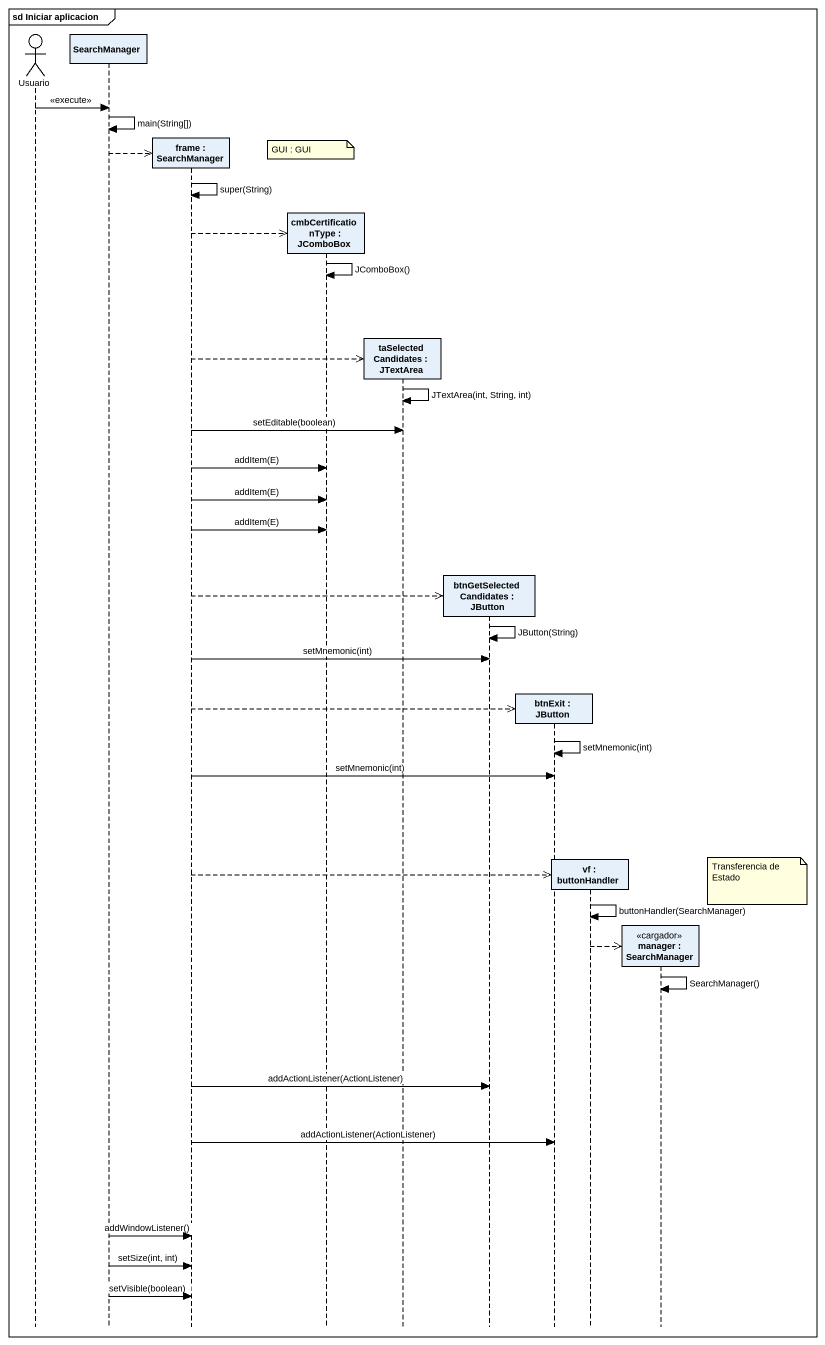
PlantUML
@startuml
mainframe sd Iniciar aplicacion
hide footbox
actor Usuario
participant SearchManager
participant "frame : SearchManager" as frame_
participant "cmbCertificationType : JComboBox" as cmbCertificationType
participant "taSelectedCandidates : JTextArea" as taSelectedCandidates
participant "btnGetSelectedCandidates : JButton" as btnGetSelectedCandidates
participant "btnExit : JButton" as btnExit
participant "vf : buttonHandler" as vf
participant "manager : SearchManager" as manager <<cargador>>

Usuario -> SearchManager : <<execute>>
SearchManager -> SearchManager : main(String[])
note over cmbCertificationType : GUI : GUI
SearchManager -->> frame_ **
frame_ -> frame_ : super(String)
frame_ -->> cmbCertificationType **
cmbCertificationType -> cmbCertificationType : JComboBox()
frame_ -->> taSelectedCandidates **
taSelectedCandidates -> taSelectedCandidates : JTextArea(int, String, int)
frame_ -> taSelectedCandidates : setEditable(boolean)
frame_ -> cmbCertificationType : addItem(E)
frame_ -> cmbCertificationType : addItem(E)
frame_ -> cmbCertificationType : addItem(E)
frame_ -->> btnGetSelectedCandidates **
btnGetSelectedCandidates -> btnGetSelectedCandidates : JButton(String)
frame_ -> btnGetSelectedCandidates : setMnemonic(int)
frame_ -->> btnExit **
btnExit -> btnExit : setMnemonic(int)
frame_ -> btnExit : setMnemonic(int)
frame_ -->> vf **
note right of manager : Transferencia de Estado
vf -> vf : buttonHandler(SearchManager)
vf -->> manager **
manager -> manager : SearchManager()
frame_ -> btnGetSelectedCandidates : addActionListener(ActionListener)
frame_ -> btnExit : addActionListener(ActionListener)
SearchManager -> frame_ : addWindowListener()
SearchManager -> frame_ : setSize(int, int)
SearchManager -> frame_ : setVisible(boolean)
@enduml
